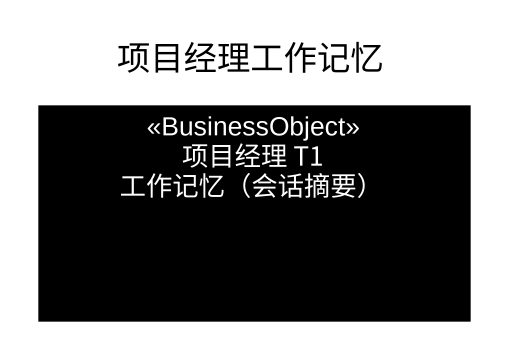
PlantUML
@startuml
title 项目经理工作记忆
hide circle
hide empty members
class "项目经理 T1 工作记忆（会话摘要）" as 项目经理_T1_工作记忆_会话摘要 <<BusinessObject>> #000000
@enduml
